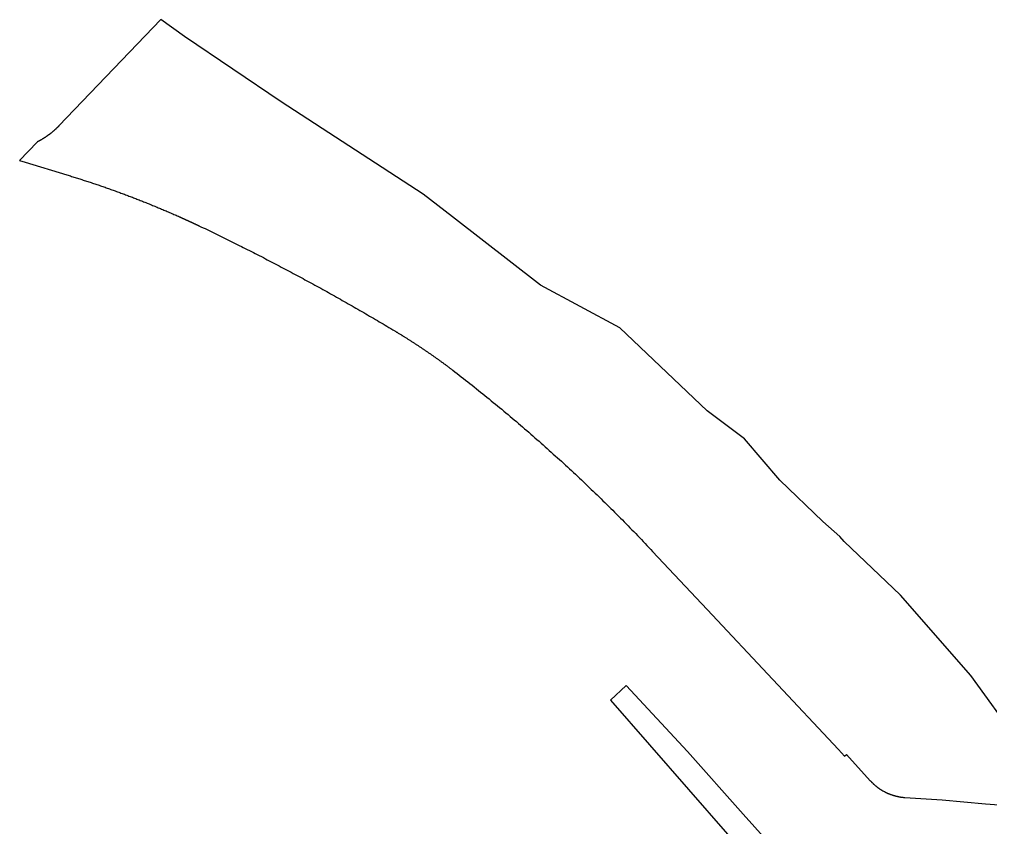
# Model space of a CAD drawing. Header units: metres. Extents: x -127 to 442, y -186 to 462.
# Drawn here: x -13.3 to 138.1, y 335.7 to 461.7 of the extents above; entities that cross this region are included whole.
import ezdxf

# ---------------------------------------------------------------- set-up
doc = ezdxf.new("R2010")
doc.units = ezdxf.units.M

msp = doc.modelspace()

# ---------------------------------------------------------------- linework, layer by layer
at = {"layer": 'road_5', "color": 3}
msp.add_lwpolyline([(81.32, 357.84), (78.86, 355.54), (97.1, 334.63), (116.98, 312.3), (138.1, 288.7), (156.45, 267.91), (159.64, 264.29), (170.31, 252.14), (180, 241.28), (183.26, 244.33), (180.61, 247.3), (162.12, 267.71), (159.44, 270.71), (139.47, 293.06), (115.45, 320.01), (99.55, 337.78), (90.9, 347.51), (81.32, 357.84)], close=True, dxfattribs=at)
at = {"layer": 'terrain_5', "color": 3}
msp.add_lwpolyline([(142.24, 349.39), (135.04, 359.38), (124.06, 371.92), (115.29, 380.28), (114.6, 381.08), (111.99, 383.42), (105.28, 389.83), (99.77, 396.31), (93.92, 400.66), (80.34, 413.61), (80.34, 413.61), (67.98, 420.25), (54.24, 430.92), (49.69, 434.46), (27.54, 448.84), (12.48, 459.03), (8.78, 461.72), (-7.11, 445.1), (-7.11, 445.1), (-7.14, 445.07), (-7.17, 445.04), (-7.2, 445.01), (-7.23, 444.98), (-7.26, 444.95), (-7.29, 444.92), (-7.32, 444.89), (-7.35, 444.86), (-7.38, 444.83), (-7.41, 444.8), (-7.45, 444.77), (-7.48, 444.74), (-7.51, 444.71), (-7.54, 444.68), (-7.57, 444.65), (-7.6, 444.62), (-7.63, 444.59), (-7.66, 444.56), (-7.7, 444.53), (-7.73, 444.5), (-7.76, 444.47), (-7.79, 444.44), (-7.82, 444.42), (-7.85, 444.39), (-7.89, 444.36), (-7.92, 444.33), (-7.95, 444.3), (-7.98, 444.28), (-8.02, 444.25), (-8.05, 444.22), (-8.08, 444.19), (-8.11, 444.16), (-8.15, 444.14), (-8.18, 444.11), (-8.21, 444.08), (-8.25, 444.05), (-8.28, 444.03), (-8.31, 444), (-8.35, 443.97), (-8.38, 443.95), (-8.41, 443.92), (-8.45, 443.89), (-8.48, 443.87), (-8.52, 443.84), (-8.55, 443.82), (-8.58, 443.79), (-8.62, 443.76), (-8.65, 443.74), (-8.69, 443.71), (-8.72, 443.69), (-8.76, 443.66), (-8.79, 443.64), (-8.83, 443.61), (-8.86, 443.59), (-8.89, 443.56), (-8.93, 443.54), (-8.96, 443.51), (-9, 443.49), (-9.04, 443.46), (-9.07, 443.44), (-9.11, 443.42), (-9.14, 443.39), (-9.18, 443.37), (-9.21, 443.34), (-9.25, 443.32), (-9.28, 443.3), (-9.32, 443.27), (-9.36, 443.25), (-9.39, 443.23), (-9.43, 443.2), (-9.46, 443.18), (-9.5, 443.16), (-9.54, 443.14), (-9.57, 443.11), (-9.61, 443.09), (-9.65, 443.07), (-9.68, 443.05), (-9.72, 443.02), (-9.76, 443), (-9.79, 442.98), (-9.83, 442.96), (-9.87, 442.94), (-9.91, 442.92), (-9.94, 442.89), (-9.98, 442.87), (-10.02, 442.85), (-10.06, 442.83), (-10.09, 442.81), (-10.13, 442.79), (-10.17, 442.77), (-10.21, 442.75), (-10.24, 442.73), (-10.28, 442.71), (-10.32, 442.69), (-10.36, 442.67), (-10.4, 442.65), (-10.43, 442.63), (-10.47, 442.61), (-10.51, 442.59), (-10.51, 442.59), (-13.26, 439.7), (-12.36, 439.43), (-5.86, 437.46), (-5.86, 437.46), (-5.68, 437.41), (-5.5, 437.35), (-5.31, 437.3), (-5.13, 437.24), (-4.95, 437.18), (-4.77, 437.13), (-4.59, 437.07), (-4.41, 437.02), (-4.23, 436.96), (-4.05, 436.9), (-3.87, 436.84), (-3.69, 436.79), (-3.51, 436.73), (-3.33, 436.67), (-3.15, 436.61), (-2.97, 436.55), (-2.79, 436.5), (-2.61, 436.44), (-2.43, 436.38), (-2.25, 436.32), (-2.07, 436.26), (-1.89, 436.2), (-1.71, 436.14), (-1.53, 436.08), (-1.35, 436.02), (-1.17, 435.96), (-1, 435.9), (-0.82, 435.84), (-0.64, 435.78), (-0.46, 435.71), (-0.28, 435.65), (-0.1, 435.59), (0.08, 435.53), (0.26, 435.47), (0.43, 435.4), (0.61, 435.34), (0.79, 435.28), (0.97, 435.21), (1.15, 435.15), (1.33, 435.09), (1.5, 435.02), (1.68, 434.96), (1.86, 434.89), (2.04, 434.83), (2.21, 434.76), (2.39, 434.7), (2.57, 434.63), (2.75, 434.57), (2.92, 434.5), (3.1, 434.44), (3.28, 434.37), (3.46, 434.3), (3.63, 434.24), (3.81, 434.17), (3.99, 434.1), (4.16, 434.04), (4.34, 433.97), (4.52, 433.9), (4.69, 433.83), (4.87, 433.76), (5.05, 433.7), (5.22, 433.63), (5.4, 433.56), (5.57, 433.49), (5.75, 433.42), (5.93, 433.35), (6.1, 433.28), (6.28, 433.21), (6.45, 433.14), (6.63, 433.07), (6.8, 433), (6.98, 432.93), (7.15, 432.86), (7.33, 432.79), (7.5, 432.71), (7.68, 432.64), (7.85, 432.57), (8.03, 432.5), (8.2, 432.43), (8.38, 432.35), (8.55, 432.28), (8.73, 432.21), (8.9, 432.13), (9.08, 432.06), (9.25, 431.99), (9.42, 431.91), (9.6, 431.84), (9.77, 431.76), (9.95, 431.69), (10.12, 431.62), (10.29, 431.54), (10.47, 431.47), (10.64, 431.39), (10.81, 431.31), (10.99, 431.24), (11.16, 431.16), (11.33, 431.09), (11.51, 431.01), (11.68, 430.93), (11.68, 430.93), (11.71, 430.92), (11.74, 430.9), (11.77, 430.89), (11.8, 430.88), (11.83, 430.86), (11.86, 430.85), (11.9, 430.84), (11.93, 430.82), (11.96, 430.81), (11.99, 430.79), (12.02, 430.78), (12.05, 430.77), (12.08, 430.75), (12.11, 430.74), (12.14, 430.72), (12.17, 430.71), (12.2, 430.7), (12.23, 430.68), (12.27, 430.67), (12.3, 430.66), (12.33, 430.64), (12.36, 430.63), (12.39, 430.61), (12.42, 430.6), (12.45, 430.59), (12.48, 430.57), (12.51, 430.56), (12.54, 430.54), (12.57, 430.53), (12.6, 430.52), (12.64, 430.5), (12.67, 430.49), (12.7, 430.47), (12.73, 430.46), (12.76, 430.45), (12.79, 430.43), (12.82, 430.42), (12.85, 430.4), (12.88, 430.39), (12.91, 430.38), (12.94, 430.36), (12.97, 430.35), (13.01, 430.33), (13.04, 430.32), (13.07, 430.31), (13.1, 430.29), (13.13, 430.28), (13.16, 430.26), (13.19, 430.25), (13.22, 430.23), (13.25, 430.22), (13.28, 430.21), (13.31, 430.19), (13.34, 430.18), (13.37, 430.16), (13.41, 430.15), (13.44, 430.14), (13.47, 430.12), (13.5, 430.11), (13.53, 430.09), (13.56, 430.08), (13.59, 430.06), (13.62, 430.05), (13.65, 430.04), (13.68, 430.02), (13.71, 430.01), (13.74, 429.99), (13.77, 429.98), (13.8, 429.97), (13.84, 429.95), (13.87, 429.94), (13.9, 429.92), (13.93, 429.91), (13.96, 429.89), (13.99, 429.88), (14.02, 429.87), (14.05, 429.85), (14.08, 429.84), (14.11, 429.82), (14.14, 429.81), (14.17, 429.79), (14.2, 429.78), (14.23, 429.77), (14.26, 429.75), (14.3, 429.74), (14.33, 429.72), (14.36, 429.71), (14.39, 429.69), (14.42, 429.68), (14.45, 429.66), (14.48, 429.65), (14.51, 429.64), (14.54, 429.62), (14.57, 429.61), (14.6, 429.59), (14.63, 429.58), (14.66, 429.56), (14.69, 429.55), (14.72, 429.53), (14.72, 429.53), (15.04, 429.38), (15.36, 429.23), (15.67, 429.08), (15.99, 428.93), (16.3, 428.78), (16.62, 428.63), (16.93, 428.47), (17.25, 428.32), (17.56, 428.17), (17.88, 428.01), (18.19, 427.86), (18.5, 427.7), (18.82, 427.55), (19.13, 427.39), (19.45, 427.24), (19.76, 427.08), (20.07, 426.93), (20.39, 426.77), (20.7, 426.62), (21.01, 426.46), (21.33, 426.3), (21.64, 426.14), (21.95, 425.99), (22.26, 425.83), (22.58, 425.67), (22.89, 425.51), (23.2, 425.35), (23.51, 425.19), (23.82, 425.04), (24.13, 424.88), (24.45, 424.72), (24.76, 424.56), (25.07, 424.39), (25.38, 424.23), (25.69, 424.07), (26, 423.91), (26.31, 423.75), (26.62, 423.59), (26.93, 423.42), (27.24, 423.26), (27.55, 423.1), (27.86, 422.94), (28.17, 422.77), (28.48, 422.61), (28.79, 422.44), (29.1, 422.28), (29.41, 422.11), (29.71, 421.95), (30.02, 421.78), (30.33, 421.62), (30.64, 421.45), (30.95, 421.29), (31.25, 421.12), (31.56, 420.95), (31.87, 420.78), (32.18, 420.62), (32.48, 420.45), (32.79, 420.28), (33.1, 420.11), (33.41, 419.94), (33.71, 419.78), (34.02, 419.61), (34.32, 419.44), (34.63, 419.27), (34.94, 419.1), (35.24, 418.93), (35.55, 418.75), (35.85, 418.58), (36.16, 418.41), (36.46, 418.24), (36.77, 418.07), (37.07, 417.9), (37.38, 417.72), (37.68, 417.55), (37.99, 417.38), (38.29, 417.2), (38.59, 417.03), (38.9, 416.86), (39.2, 416.68), (39.5, 416.51), (39.81, 416.33), (40.11, 416.16), (40.41, 415.98), (40.72, 415.81), (41.02, 415.63), (41.32, 415.45), (41.62, 415.28), (41.93, 415.1), (42.23, 414.92), (42.53, 414.75), (42.83, 414.57), (43.13, 414.39), (43.43, 414.21), (43.73, 414.03), (44.03, 413.85), (44.34, 413.67), (44.64, 413.49), (44.94, 413.31), (45.24, 413.13), (45.24, 413.13), (45.33, 413.08), (45.43, 413.02), (45.52, 412.96), (45.61, 412.91), (45.71, 412.85), (45.8, 412.79), (45.9, 412.73), (45.99, 412.68), (46.08, 412.62), (46.18, 412.56), (46.27, 412.5), (46.37, 412.44), (46.46, 412.39), (46.55, 412.33), (46.65, 412.27), (46.74, 412.21), (46.83, 412.15), (46.93, 412.09), (47.02, 412.04), (47.12, 411.98), (47.21, 411.92), (47.3, 411.86), (47.39, 411.8), (47.49, 411.74), (47.58, 411.68), (47.67, 411.62), (47.77, 411.56), (47.86, 411.5), (47.95, 411.44), (48.04, 411.38), (48.14, 411.32), (48.23, 411.26), (48.32, 411.2), (48.41, 411.14), (48.51, 411.08), (48.6, 411.02), (48.69, 410.96), (48.78, 410.9), (48.88, 410.84), (48.97, 410.78), (49.06, 410.72), (49.15, 410.66), (49.24, 410.6), (49.34, 410.53), (49.43, 410.47), (49.52, 410.41), (49.61, 410.35), (49.7, 410.29), (49.79, 410.23), (49.88, 410.16), (49.98, 410.1), (50.07, 410.04), (50.16, 409.98), (50.25, 409.92), (50.34, 409.85), (50.43, 409.79), (50.52, 409.73), (50.61, 409.67), (50.7, 409.6), (50.79, 409.54), (50.88, 409.48), (50.97, 409.41), (51.07, 409.35), (51.16, 409.29), (51.25, 409.22), (51.34, 409.16), (51.43, 409.1), (51.52, 409.03), (51.61, 408.97), (51.7, 408.9), (51.79, 408.84), (51.88, 408.78), (51.97, 408.71), (52.06, 408.65), (52.14, 408.58), (52.23, 408.52), (52.32, 408.45), (52.41, 408.39), (52.5, 408.33), (52.59, 408.26), (52.68, 408.2), (52.77, 408.13), (52.86, 408.06), (52.95, 408), (53.04, 407.93), (53.13, 407.87), (53.21, 407.8), (53.3, 407.74), (53.39, 407.67), (53.48, 407.61), (53.57, 407.54), (53.66, 407.47), (53.74, 407.41), (53.83, 407.34), (53.92, 407.27), (54.01, 407.21), (54.1, 407.14), (54.19, 407.07), (54.27, 407.01), (54.27, 407.01), (54.61, 406.75), (54.95, 406.49), (55.28, 406.23), (55.62, 405.97), (55.95, 405.7), (56.29, 405.44), (56.62, 405.18), (56.96, 404.92), (57.29, 404.65), (57.62, 404.39), (57.96, 404.12), (58.29, 403.86), (58.62, 403.59), (58.95, 403.32), (59.28, 403.06), (59.61, 402.79), (59.94, 402.52), (60.27, 402.25), (60.6, 401.98), (60.93, 401.71), (61.26, 401.44), (61.59, 401.17), (61.92, 400.9), (62.24, 400.62), (62.57, 400.35), (62.9, 400.08), (63.22, 399.8), (63.55, 399.53), (63.87, 399.26), (64.2, 398.98), (64.52, 398.7), (64.84, 398.43), (65.17, 398.15), (65.49, 397.87), (65.81, 397.6), (66.13, 397.32), (66.45, 397.04), (66.77, 396.76), (67.09, 396.48), (67.41, 396.2), (67.73, 395.92), (68.05, 395.63), (68.37, 395.35), (68.69, 395.07), (69.01, 394.79), (69.32, 394.5), (69.64, 394.22), (69.96, 393.93), (70.27, 393.65), (70.59, 393.36), (70.9, 393.07), (71.22, 392.79), (71.53, 392.5), (71.84, 392.21), (72.16, 391.92), (72.47, 391.64), (72.78, 391.35), (73.09, 391.06), (73.4, 390.77), (73.71, 390.47), (74.02, 390.18), (74.33, 389.89), (74.64, 389.6), (74.95, 389.3), (75.26, 389.01), (75.57, 388.72), (75.87, 388.42), (76.18, 388.13), (76.48, 387.83), (76.79, 387.54), (77.1, 387.24), (77.4, 386.94), (77.7, 386.64), (78.01, 386.35), (78.31, 386.05), (78.61, 385.75), (78.92, 385.45), (79.22, 385.15), (79.52, 384.85), (79.82, 384.55), (80.12, 384.25), (80.42, 383.94), (80.72, 383.64), (81.02, 383.34), (81.32, 383.04), (81.61, 382.73), (81.91, 382.43), (82.21, 382.12), (82.5, 381.82), (82.8, 381.51), (83.09, 381.2), (83.39, 380.9), (83.68, 380.59), (83.98, 380.28), (84.27, 379.97), (84.56, 379.66), (84.86, 379.36), (85.15, 379.05), (85.44, 378.73), (85.44, 378.73), (93.94, 369.67), (114.39, 347.84), (115.33, 346.79), (115.67, 347.07), (119.36, 342.98), (119.36, 342.98), (119.41, 342.93), (119.45, 342.89), (119.49, 342.84), (119.53, 342.8), (119.58, 342.75), (119.62, 342.71), (119.66, 342.67), (119.71, 342.62), (119.75, 342.58), (119.8, 342.54), (119.84, 342.49), (119.89, 342.45), (119.94, 342.41), (119.98, 342.37), (120.03, 342.33), (120.07, 342.28), (120.12, 342.24), (120.17, 342.2), (120.22, 342.16), (120.27, 342.13), (120.31, 342.09), (120.36, 342.05), (120.41, 342.01), (120.46, 341.97), (120.51, 341.93), (120.56, 341.9), (120.61, 341.86), (120.66, 341.82), (120.71, 341.79), (120.76, 341.75), (120.81, 341.72), (120.87, 341.68), (120.92, 341.65), (120.97, 341.62), (121.02, 341.58), (121.08, 341.55), (121.13, 341.52), (121.18, 341.48), (121.24, 341.45), (121.29, 341.42), (121.34, 341.39), (121.4, 341.36), (121.45, 341.33), (121.51, 341.3), (121.56, 341.27), (121.62, 341.24), (121.67, 341.21), (121.73, 341.18), (121.78, 341.16), (121.84, 341.13), (121.89, 341.1), (121.95, 341.08), (122.01, 341.05), (122.06, 341.03), (122.12, 341), (122.18, 340.98), (122.24, 340.95), (122.29, 340.93), (122.35, 340.91), (122.41, 340.88), (122.47, 340.86), (122.52, 340.84), (122.58, 340.82), (122.64, 340.8), (122.7, 340.78), (122.76, 340.76), (122.82, 340.74), (122.88, 340.72), (122.94, 340.7), (123, 340.68), (123.06, 340.66), (123.12, 340.65), (123.18, 340.63), (123.24, 340.61), (123.3, 340.6), (123.36, 340.58), (123.42, 340.57), (123.48, 340.55), (123.54, 340.54), (123.6, 340.52), (123.66, 340.51), (123.72, 340.5), (123.78, 340.49), (123.84, 340.48), (123.9, 340.46), (123.96, 340.45), (124.03, 340.44), (124.09, 340.43), (124.15, 340.42), (124.21, 340.42), (124.27, 340.41), (124.33, 340.4), (124.4, 340.39), (124.46, 340.39), (124.52, 340.38), (124.58, 340.37), (124.64, 340.37), (124.7, 340.36), (124.77, 340.36), (124.77, 340.36), (130.57, 339.97), (137.31, 339.37), (139.46, 339.2)], dxfattribs=at)

doc.saveas('drawing.dxf')
